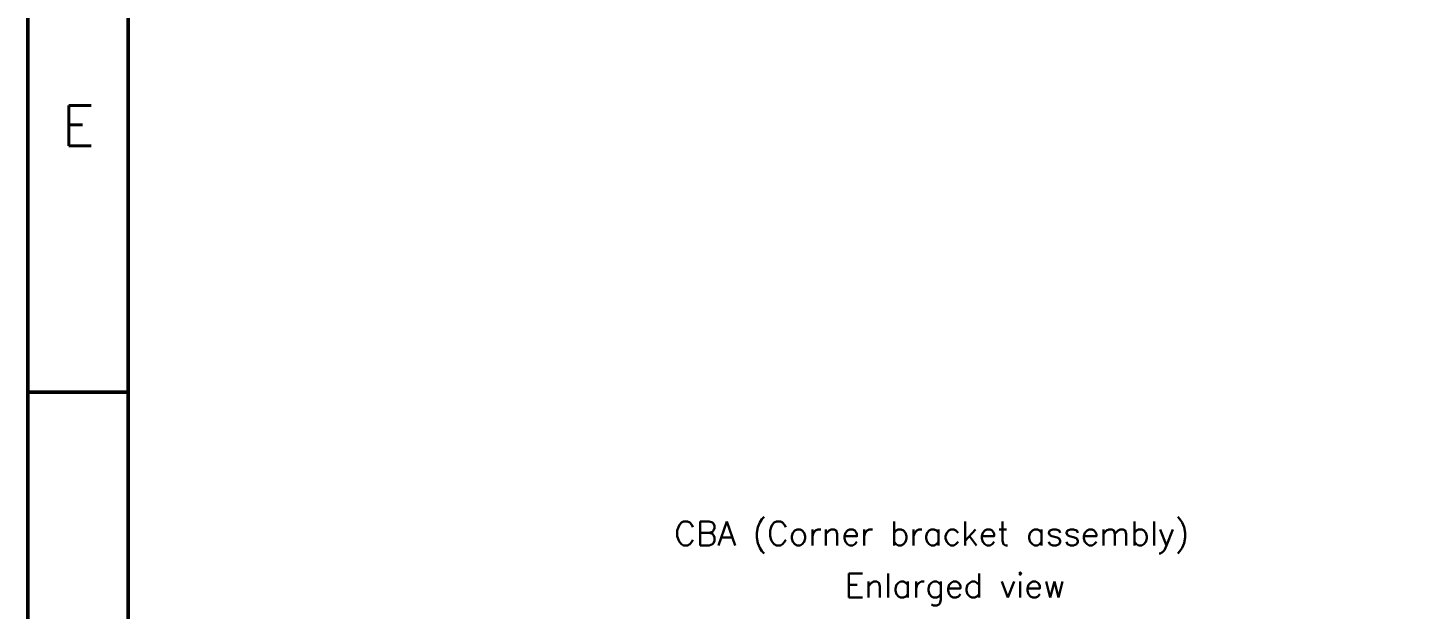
# Model space of a CAD drawing. Extents: x 20576 to 22412, y -9539 to -8232.
# Drawn here: x 20576 to 20922.4, y -9070.6 to -8925.7 of the extents above; entities that cross this region are included whole.
import ezdxf

# ---------------------------------------------------------------- set-up
doc = ezdxf.new("R2010")
doc.units = 0
doc.layers.add('Cotas', color=90, linetype='Continuous')
doc.layers.add('Peças Usinadas', color=120, linetype='Continuous', lineweight=50)
doc.styles.get("Standard").update_dxf_attribs({"font": 'romans.shx'})

msp = doc.modelspace()

# ---------------------------------------------------------------- linework, layer by layer
at = {"layer": 'Peças Usinadas'}
msp.add_line((20601.013, -9016.516), (20576.013, -9016.516), dxfattribs=at)
at = {"layer": 'Peças Usinadas', "flags": 128}
for points in [[(20576.013, -9539.376), (22411.742, -9539.376), (22411.742, -8232.227), (20576.013, -8232.227)], [(20601.013, -9514.376), (22386.742, -9514.376), (22386.742, -8257.227), (20601.013, -8257.227)]]:
    msp.add_lwpolyline(points, close=True, dxfattribs=at)

# ---------------------------------------------------------------- texts
at = {"layer": 'Cotas'}
msp.add_text('E', height=10, dxfattribs=at).set_placement((20584.49, -8955.118))
at = {"layer": 'Cotas', "color": 7}
for s, p in [('CBA (Corner bracket assembly)', (20737.059, -9054.724)), ('Enlarged view', (20779.568, -9067.724))]:
    msp.add_text(s, height=6, dxfattribs=at).set_placement(p)

doc.saveas('drawing.dxf')
